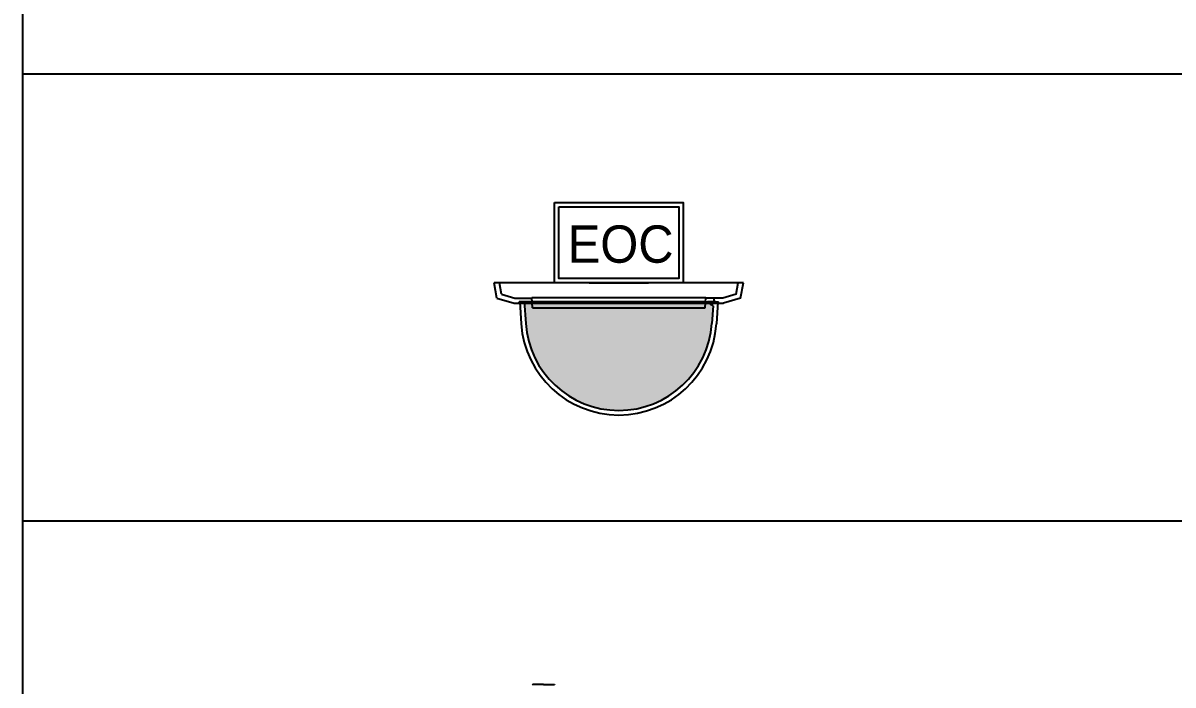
# Model space of a CAD drawing. Header units: millimetres. Extents: x 89860 to 502050, y -351975 to 882300.
# Drawn here: x 361970 to 364286, y -276480 to -275147 of the extents above; entities that cross this region are included whole.
import ezdxf
from ezdxf.enums import TextEntityAlignment as Align

# ---------------------------------------------------------------- set-up
doc = ezdxf.new("R2010")
doc.units = ezdxf.units.MM
doc.header["$LTSCALE"] = 150
doc.layers.add('-----20 General Symbol', color=3, linetype='Continuous')
doc.layers.add('-----29 Cable Schedule', color=1, linetype='Continuous')
doc.styles.add('ELEC', font='')
doc.styles.get('ELEC').set_extended_font_data('Dotum')

# ---------------------------------------------------------------- blocks, each defined once
blk = doc.blocks.new('A$C93139d4c')
at = {"layer": '-----20 General Symbol'}
h = blk.add_hatch(dxfattribs=at)
h.set_pattern_fill('ANGLE', color=256, scale=0.9)
h.set_pattern_definition([(0, (-32568.5174, -16354.719), (0, 6.2865), [4.572, -1.7145]), (90, (-32568.5174, -16354.719), (-6.2865, 4e-16), [4.572, -1.7145])])
h.paths.add_polyline_path([(-30935.5, -16904.3), (-30941.5, -16817.4), (-30218.4, -16817.4), (-30192, -16817.4), (-30192, -16827.4), (-30181.1, -16832.8), (-30186, -16904.3, -0.933881)])
for p, q in [((-31051.5, -16802), (-31062.8, -16740.6)), ((-30058.7, -16740.6), (-31062.8, -16740.6)), ((-31033.7, -16786), (-31042, -16740.6)), ((-30087.8, -16786), (-30079.5, -16740.6)), ((-30070, -16802), (-30058.7, -16740.6)), ((-31051.5, -16802), (-30983, -16822.5)), ((-31033.7, -16786), (-30980, -16802)), ((-30980, -16802), (-30931.7, -16802)), ((-30980, -16802), (-30910.7, -16802)), ((-30910.8, -16800), (-30210.7, -16800)), ((-30908.8, -16840.9), (-30910.8, -16800)), ((-30212.8, -16840.9), (-30210.7, -16800)), ((-30152.3, -16802), (-30210.8, -16802)), ((-30141.5, -16802), (-30189.9, -16802)), ((-30141.5, -16802), (-30189.9, -16802)), ((-30176.4, -16817.4), (-30176.4, -16802)), ((-30087.8, -16786), (-30141.5, -16802)), ((-30070, -16802), (-30138.6, -16822.5)), ((-30983, -16822.5), (-30138.6, -16822.5)), ((-30218.4, -16817.4), (-30962.5, -16817.4)), ((-30962.5, -16822.5), (-30962.5, -16817.4)), ((-30959.9, -16817.4), (-30953.9, -16905.6)), ((-30941.6, -16816.1), (-30935.5, -16904.3)), ((-30908.8, -16840.9), (-30212.8, -16840.9)), ((-30903.1, -16817.4), (-30159, -16817.4)), ((-30169.8, -16817.4), (-30203.4, -16817.4)), ((-30192, -16827.4), (-30192, -16817.4)), ((-30181.1, -16832.8), (-30192, -16827.4)), ((-30190.2, -16817.4), (-30161.6, -16817.4)), ((-30190.2, -16817.4), (-30161.6, -16817.4)), ((-30181.1, -16832.8), (-30186, -16904.3)), ((-30161.6, -16817.4), (-30167.6, -16905.6)), ((-30159, -16822.5), (-30159, -16817.4)), ((-30159, -16822.5), (-30159, -16817.4)), ((-30907.6, -18359), (-30909.3, -18360.7)), ((-30864, -18359), (-30907.6, -18359)), ((-30864, -18360.7), (-30864, -18359)), ((-30864, -18359), (-30820.5, -18359)), ((-30818.8, -18360.7), (-30820.5, -18359))]:
    blk.add_line(p, q, dxfattribs=at)
at = {"layer": '-----20 General Symbol', "linetype": 'Continuous'}
blk.add_line((-30680.3, -16740.6), (-30441.3, -16740.6), dxfattribs=at)
at = {"layer": '-----20 General Symbol'}
for points in [[(-30819.9, -16417.2), (-30301.6, -16417.2), (-30301.6, -16740.6), (-30819.9, -16740.6)], [(-30802.7, -16434.3), (-30318.8, -16434.3), (-30318.8, -16723.4), (-30802.7, -16723.4)]]:
    blk.add_lwpolyline(points, close=True, dxfattribs=at)
for radius in [394.1, 375.6]:
    blk.add_arc((-30560.8, -16878.7), radius, 183.9163, 356.0837, dxfattribs=at)
at = {"layer": '-----29 Cable Schedule', "color": 1}
for p, q in [((-5100, -15900), (-32960.8, -15900)), ((-5100, -17700), (-32960.8, -17700))]:
    blk.add_line(p, q, dxfattribs=at)
at = {"layer": '-----29 Cable Schedule', "color": 3}
blk.add_lwpolyline([(-5100, -33900), (-32960.8, -33900), (-32960.8, -8700), (-5100, -8700)], close=True, dxfattribs=at)
at = {"layer": '-----20 General Symbol', "style": 'ELEC'}
blk.add_text('EOC', height=150.37, dxfattribs=at).set_placement((-30553.5, -16659.3), align=Align.CENTER)

msp = doc.modelspace()

# ---------------------------------------------------------------- block references
at = {"layer": '-----29 Cable Schedule', "xscale": 0.5, "yscale": 0.5, "zscale": 0.5}
msp.add_blockref('A$C93139d4c', (378450, -267300), dxfattribs=at)

doc.saveas('drawing.dxf')
